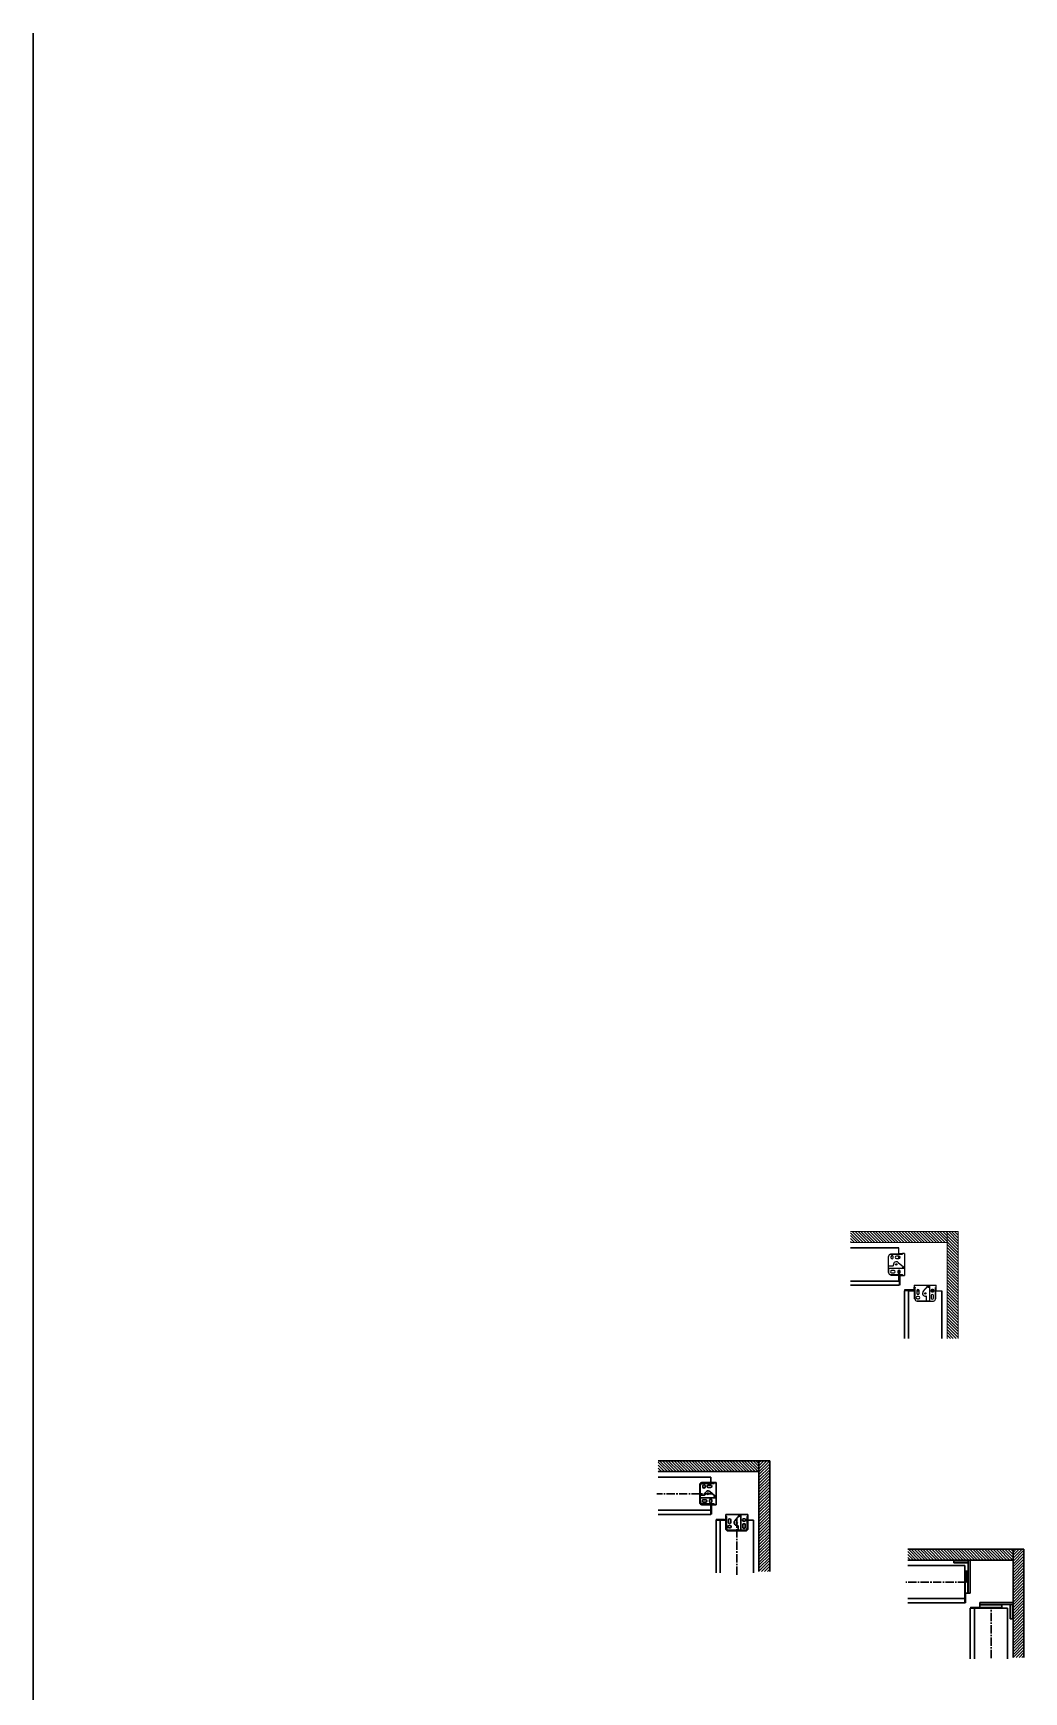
# Model space of a CAD drawing. Header units: inches. Extents: x 400 to 591, y -105 to 194.
# Drawn here: x 498.7 to 588.5, y 43.5 to 194 of the extents above; entities that cross this region are included whole.
import ezdxf

# ---------------------------------------------------------------- set-up
doc = ezdxf.new("R2010")
doc.units = ezdxf.units.IN
doc.header["$MEASUREMENT"] = 0
doc.linetypes.add('CENTER2', pattern=[1.125, 0.75, -0.125, 0.125, -0.125])
doc.linetypes.add('HIDDEN', pattern=[0.2, 0.1, -0.1])
for name, color, linetype in [('02__PRT_ALL_AXES', 7, 'Continuous'), ('07__PRT_ALL_ROUNDS', 7, 'Continuous'), ('08_PRT_ALL_FEATURES', 7, 'Continuous')]:
    doc.layers.add(name, color=color, linetype=linetype)
for name, color, linetype, lineweight in [('BORDER', 7, 'Continuous', 30), ('CENTERLINE', 7, 'CENTER2', 30), ('FABRIC-ROLL', 7, 'Continuous', 30), ('HEMBAR-ENDCAP', 7, 'Continuous', 9), ('SHADE-BRACKET', 7, 'Continuous', 30), ('STRUCTURE-SUB-STRUCTURE_THICK', 7, 'Continuous', 30), ('STRUCTURE-SUB-STRUCTURE_THIN', 7, 'Continuous', 9)]:
    doc.layers.add(name, color=color, linetype=linetype, lineweight=lineweight)

# ---------------------------------------------------------------- blocks, each defined once
blk = doc.blocks.new('*U28')
at = {"layer": 'CENTERLINE', "color": 0, "linetype": 'CENTER2', "transparency": 16777216}
blk.add_line((2.73, 0), (-2.73, 0), dxfattribs=at)
blk = doc.blocks.new('*U29')
at = {"layer": 'CENTERLINE', "color": 0, "linetype": 'CENTER2', "transparency": 16777216}
blk.add_line((0, -2.33), (0, 2.33), dxfattribs=at)
blk = doc.blocks.new('*U55')
at = {"layer": 'CENTERLINE', "color": 0, "linetype": 'CENTER2', "transparency": 16777216}
blk.add_line((2.38, 0), (-2.65, 0), dxfattribs=at)

msp = doc.modelspace()

# ---------------------------------------------------------------- hatches: boundary and pattern name
at = {"layer": 'STRUCTURE-SUB-STRUCTURE_THIN', "linetype": 'HIDDEN', "transparency": 33554559}
h = msp.add_hatch(dxfattribs=at)
h.set_pattern_fill('ANSI31', color=256, scale=1.5, angle=90)
h.set_pattern_definition([(135, (-0.93026, 0), (-0.13258252, -0.13258252), [])])
h.paths.add_polyline_path([(581.605834, 85.286519), (572.838852, 85.286519), (572.838852, 84.286519), (581.605834, 84.286519)])
h.paths.add_polyline_path([(582.605834, 85.286519), (581.605834, 85.286519), (581.605834, 75.585568), (582.605834, 75.585568)])
at = {"layer": 'STRUCTURE-SUB-STRUCTURE_THIN', "transparency": 33554559}
h = msp.add_hatch(dxfattribs=at)
h.set_pattern_fill('ANSI31', color=256, scale=1.5, angle=90)
h.set_pattern_definition([(135, (1.00983, 0.87814), (-0.13258252, -0.13258252), [])])
h.paths.add_polyline_path([(555.374905, 64.481415), (555.374905, 64.101389), (555.374905, 63.5), (564.518585, 63.5), (564.518585, 64.481415)])
h = msp.add_hatch(dxfattribs=at)
h.set_pattern_fill('ANSI31', color=256, scale=1.5)
h.set_pattern_definition([(45, (1.00983, 0.87814), (-0.13258252, 0.13258252), [])])
h.paths.add_polyline_path([(564.518585, 54.455221), (564.687713, 54.456091), (565.5, 54.455221), (565.5, 64.481415), (564.518585, 64.481415)])
h = msp.add_hatch(dxfattribs=at)
h.set_pattern_fill('ANSI31', color=256, scale=1.5, angle=90)
h.paths.add_polyline_path([(587.567072, 55.481814), (587.567072, 56.463229), (578.025564, 56.463229), (578.025564, 56.429366), (578.025564, 55.7137), (578.025564, 55.481814)])
h = msp.add_hatch(dxfattribs=at)
h.set_pattern_fill('ANSI31', color=256, scale=1.5)
h.paths.add_polyline_path([(587.567072, 46.645442), (588.548487, 46.645442), (588.548487, 47.08462), (588.548487, 56.463229), (587.567072, 56.463229)])

# ---------------------------------------------------------------- linework, layer by layer
at = {"layer": '02__PRT_ALL_AXES', "color": 7}
for p, q in [((577.220611, 83.249019), (577.220611, 83.786519)), ((577.220611, 82.837769), (577.220611, 83.047769)), ((577.220611, 81.477114), (577.220611, 81.783425)), ((577.220611, 80.786519), (577.220611, 81.324019)), ((578.105834, 79.896132), (578.643334, 79.896132)), ((578.844584, 79.896132), (579.054042, 79.896132)), ((580.109608, 79.896132), (580.414559, 79.896132)), ((580.568334, 79.896132), (581.105833, 79.896132))]:
    msp.add_line(p, q, dxfattribs=at)
for centre in [(576.980827, 82.286519), (579.605834, 79.661509)]:
    msp.add_circle(centre, 0.0625, dxfattribs=at)
at = {"layer": '07__PRT_ALL_ROUNDS', "color": 7}
for p, q in [((576.477284, 83.247019), (576.477284, 83.211519)), ((577.238111, 83.045329), (577.238111, 82.84021)), ((577.280827, 83.286516), (577.280827, 83.249019)), ((577.280827, 83.026988), (577.280827, 82.858551)), ((577.520827, 83.286516), (577.520827, 83.249019)), ((576.477284, 81.326019), (576.477284, 81.361519)), ((577.238111, 81.78381), (577.238111, 81.476728)), ((577.280827, 81.286522), (577.280827, 81.324019)), ((577.280827, 81.315862), (577.520827, 81.315862)), ((577.520827, 81.286522), (577.520827, 81.324019)), ((578.605837, 80.201509), (578.643334, 80.201509)), ((578.605837, 79.961509), (578.643334, 79.961509)), ((578.865365, 79.961509), (579.033803, 79.961509)), ((580.568334, 80.201509), (580.605832, 80.201509)), ((580.568334, 79.961509), (580.605832, 79.961509)), ((580.576492, 79.961509), (580.576492, 80.201509)), ((578.645334, 79.157967), (578.680834, 79.157967)), ((580.566334, 79.157967), (580.530834, 79.157967))]:
    msp.add_line(p, q, dxfattribs=at)
at = {"layer": '07__PRT_ALL_ROUNDS', "color": 8}
for p, q in [((577.650827, 81.999019), (577.650827, 82.058563)), ((580.594182, 79.961509), (580.594182, 80.201509))]:
    msp.add_line(p, q, dxfattribs=at)
at = {"layer": '08_PRT_ALL_FEATURES', "color": 7}
for p, q in [((576.280827, 81.549519), (576.280827, 83.023519)), ((576.282827, 82.163519), (576.282827, 83.023519)), ((576.468827, 83.211519), (577.530827, 83.211519)), ((576.468827, 83.209519), (577.532827, 83.209519)), ((576.479284, 83.249019), (576.477284, 83.247019)), ((576.477284, 83.247019), (577.530827, 83.247019)), ((576.479296, 83.249019), (577.530827, 83.249019)), ((576.500827, 82.992269), (576.500827, 82.893269)), ((576.562827, 83.247019), (576.563435, 83.249019)), ((576.562827, 83.247019), (576.562827, 83.211519)), ((576.710827, 82.893269), (576.710827, 82.992269)), ((577.219577, 83.047769), (576.992077, 83.047769)), ((576.992077, 82.837769), (577.219577, 82.837769)), ((577.228111, 82.838893), (577.228111, 83.046646)), ((577.280827, 83.286519), (577.520827, 83.286519)), ((577.530827, 83.284519), (577.532827, 83.286519)), ((577.530827, 83.284519), (577.530827, 83.211519)), ((577.532827, 83.209519), (577.530827, 83.211519)), ((577.531827, 83.285519), (577.532827, 83.284519)), ((577.728827, 83.286519), (577.532827, 83.286519)), ((577.532827, 83.284519), (577.532827, 83.209519)), ((577.728827, 83.284519), (577.532827, 83.284519)), ((577.728827, 83.286519), (577.730827, 83.284519)), ((577.728827, 83.284519), (577.729827, 83.285519)), ((577.728827, 83.284519), (577.728827, 81.288519)), ((577.730827, 83.284519), (577.730827, 81.288519)), ((576.280827, 82.161519), (576.282827, 82.163519)), ((576.280827, 82.161519), (576.661511, 82.161519)), ((576.280827, 81.909519), (576.282827, 81.911519)), ((576.281827, 81.910519), (576.282827, 81.909519)), ((576.282827, 82.163519), (576.661511, 82.163519)), ((576.282827, 81.911519), (576.282827, 82.161519)), ((577.630827, 81.911519), (576.282827, 81.911519)), ((576.282827, 81.909519), (576.282827, 81.549519)), ((577.630827, 81.909519), (576.282827, 81.909519)), ((576.468827, 81.363519), (577.530827, 81.363519)), ((576.468827, 81.361519), (577.530827, 81.361519)), ((576.477284, 81.326019), (577.530827, 81.326019)), ((576.479284, 81.324019), (576.477284, 81.326019)), ((576.479296, 81.324019), (577.530827, 81.324019)), ((576.781577, 81.735269), (576.554077, 81.735269)), ((576.554077, 81.525269), (576.781577, 81.525269)), ((576.562827, 81.361519), (576.562827, 81.326019)), ((576.562827, 81.326019), (576.563435, 81.324019)), ((577.125827, 81.679769), (577.125827, 81.580769)), ((577.142877, 82.476887), (577.630827, 82.061519)), ((577.144174, 82.47841), (577.631567, 82.063516)), ((577.228111, 81.476127), (577.228111, 81.784412)), ((577.280827, 81.771738), (577.280827, 81.488801)), ((577.280827, 81.286519), (577.520827, 81.286519)), ((577.282827, 81.770909), (577.282827, 81.48963)), ((577.335827, 81.580769), (577.335827, 81.679769)), ((577.530827, 81.363519), (577.530827, 81.288519)), ((577.530827, 81.288519), (577.728827, 81.288519)), ((577.530827, 81.288519), (577.532827, 81.286519)), ((577.532827, 81.286519), (577.728827, 81.286519)), ((577.670827, 81.999019), (577.610827, 81.999019)), ((577.670827, 81.999019), (577.670827, 82.049377)), ((577.680827, 82.04236), (577.680827, 81.930685)), ((577.728827, 81.286519), (577.730827, 81.288519)), ((577.728827, 81.288519), (577.729827, 81.287519)), ((577.235611, 81.152519), (577.220611, 81.152519)), ((577.310611, 80.821519), (577.220611, 80.821519)), ((577.310611, 80.777519), (577.220611, 80.777519)), ((577.235611, 81.181519), (577.235611, 80.417519)), ((577.310611, 81.181519), (577.235611, 81.181519)), ((577.310611, 81.174519), (577.235611, 81.174519)), ((577.310611, 80.424519), (577.235611, 80.424519)), ((577.310611, 80.417519), (577.235611, 80.417519)), ((577.310611, 81.181519), (577.310611, 80.417519)), ((578.105834, 79.896132), (577.730834, 79.896132)), ((577.736834, 79.986132), (577.736834, 79.911132)), ((578.500834, 79.986132), (577.736834, 79.986132)), ((578.500834, 79.911132), (577.736834, 79.911132)), ((577.743834, 79.986132), (577.743834, 79.911132)), ((577.751705, 79.901132), (577.751705, 79.896132)), ((577.796834, 79.911132), (577.796834, 79.896132)), ((578.096834, 79.986132), (578.096834, 79.896132)), ((578.140834, 79.986132), (578.140834, 79.896132)), ((578.471834, 79.911132), (578.471834, 79.896132)), ((578.493834, 79.986132), (578.493834, 79.911132)), ((578.500834, 79.986132), (578.500834, 79.911132)), ((578.605834, 80.409509), (578.607834, 80.411509)), ((578.605834, 80.409509), (578.605834, 80.213509)), ((578.607834, 80.211509), (578.605834, 80.213509)), ((578.605834, 79.961509), (578.605834, 80.201509)), ((578.607834, 80.409509), (578.606834, 80.410509)), ((578.606834, 80.212509), (578.607834, 80.213509)), ((578.607834, 80.411509), (580.603834, 80.411509)), ((578.607834, 80.409509), (580.603834, 80.409509)), ((578.607834, 80.409509), (578.607834, 80.213509)), ((578.607834, 80.213509), (578.682834, 80.213509)), ((578.607834, 80.211509), (578.680834, 80.211509)), ((578.643334, 79.159978), (578.643334, 80.211509)), ((578.645334, 79.157967), (578.645334, 80.211509)), ((578.682834, 80.213509), (578.680834, 80.211509)), ((578.680834, 79.149509), (578.680834, 80.211509)), ((578.682834, 79.149509), (578.682834, 80.213509)), ((578.844584, 79.900259), (578.844584, 79.672759)), ((579.054584, 79.672759), (579.054584, 79.900259)), ((579.413944, 79.824856), (579.828838, 80.31225)), ((579.415467, 79.82356), (579.830834, 80.311509)), ((579.893334, 80.351509), (579.842976, 80.351509)), ((579.849993, 80.361509), (579.961668, 80.361509)), ((579.980834, 80.311509), (579.980834, 78.963509)), ((579.982834, 80.311509), (579.982834, 78.963509)), ((580.120616, 79.961509), (580.403552, 79.961509)), ((580.121444, 79.963509), (580.402724, 79.963509)), ((580.311584, 80.016509), (580.212584, 80.016509)), ((580.212584, 79.806509), (580.311584, 79.806509)), ((580.528834, 80.211509), (580.603834, 80.211509)), ((580.528834, 79.149509), (580.528834, 80.211509)), ((580.530834, 79.149509), (580.530834, 80.211509)), ((580.566334, 79.157967), (580.566334, 80.211509)), ((580.568334, 79.159978), (580.568334, 80.211509)), ((580.605834, 80.409509), (580.603834, 80.411509)), ((580.603834, 80.409509), (580.604834, 80.410509)), ((580.603834, 80.211509), (580.603834, 80.409509)), ((580.603834, 80.211509), (580.605834, 80.213509)), ((580.605834, 80.213509), (580.605834, 80.409509)), ((580.605834, 79.961509), (580.605834, 80.201509)), ((578.645334, 79.243509), (578.643334, 79.244118)), ((578.643334, 79.159967), (578.645334, 79.157967)), ((578.645334, 79.243509), (578.680834, 79.243509)), ((579.728834, 78.963509), (578.868834, 78.963509)), ((578.868834, 78.961509), (580.342834, 78.961509)), ((578.999084, 79.391509), (578.900084, 79.391509)), ((578.900084, 79.181509), (578.999084, 79.181509)), ((579.728834, 78.963509), (579.728834, 79.342194)), ((579.730834, 78.961509), (579.728834, 78.963509)), ((579.730834, 78.961509), (579.730834, 79.342194)), ((579.980834, 78.963509), (579.730834, 78.963509)), ((579.982834, 78.961509), (579.980834, 78.963509)), ((579.981834, 78.962509), (579.982834, 78.963509)), ((579.982834, 78.963509), (580.342834, 78.963509)), ((580.157084, 79.462259), (580.157084, 79.234759)), ((580.367084, 79.234759), (580.367084, 79.462259)), ((580.530834, 79.243509), (580.566334, 79.243509)), ((580.566334, 79.243509), (580.568334, 79.244118)), ((580.568334, 79.159967), (580.566334, 79.157967))]:
    msp.add_line(p, q, dxfattribs=at)
at = {"layer": '08_PRT_ALL_FEATURES', "color": 8}
for p, q in [((576.280827, 83.023519), (576.282827, 83.023519)), ((576.468827, 83.211519), (576.468827, 83.209519)), ((576.480614, 83.249019), (576.479501, 83.247019)), ((576.479501, 83.247019), (576.479501, 83.211519)), ((576.282827, 81.549519), (576.280827, 81.549519)), ((576.468827, 81.363519), (576.468827, 81.361519)), ((576.479501, 81.326019), (576.479501, 81.361519)), ((576.480614, 81.324019), (576.479501, 81.326019)), ((576.661511, 82.163519), (576.661511, 82.161519)), ((576.732048, 82.246357), (576.734023, 82.246676)), ((577.144174, 82.47841), (577.142877, 82.476887)), ((577.630827, 81.909519), (577.630827, 81.911519)), ((577.771705, 79.896132), (577.771705, 79.901132)), ((577.791834, 79.896132), (577.791834, 79.901132)), ((578.087834, 79.986132), (578.087834, 79.911132)), ((579.413944, 79.824856), (579.415467, 79.82356)), ((579.840297, 80.276311), (579.840297, 80.2792)), ((579.982834, 80.311509), (579.980834, 80.311509)), ((578.643334, 79.161296), (578.645334, 79.160183)), ((578.645334, 79.160183), (578.680834, 79.160183)), ((578.680834, 79.149509), (578.682834, 79.149509)), ((578.868834, 78.961509), (578.868834, 78.963509)), ((579.645996, 79.412731), (579.645678, 79.414705)), ((579.728834, 79.342194), (579.730834, 79.342194)), ((580.342834, 78.963509), (580.342834, 78.961509)), ((580.528834, 79.149509), (580.530834, 79.149509)), ((580.566334, 79.160183), (580.530834, 79.160183)), ((580.568334, 79.161296), (580.566334, 79.160183))]:
    msp.add_line(p, q, dxfattribs=at)
at = {"layer": '08_PRT_ALL_FEATURES', "color": 7}
for centre, radius, start, end in [((576.468827, 83.023519), 0.188, 90, 180), ((576.468827, 83.023519), 0.186, 90, 180), ((576.605827, 82.992269), 0.105, 0, 180), ((576.605827, 82.893269), 0.105, 180, 0), ((576.992077, 82.942769), 0.105, 90, 270), ((577.219577, 82.942769), 0.105, 270, 90), ((576.468827, 81.549519), 0.188, 180, 270), ((576.468827, 81.549519), 0.186, 180, 270), ((576.554077, 81.630269), 0.105, 90, 270), ((576.661511, 82.23497), 0.07345, 270, 9.17060556), ((576.661511, 82.23497), 0.07145, 270, 9.17060556), ((576.980827, 82.286519), 0.252, 49.59390364, 189.17060556), ((576.980827, 82.286519), 0.25, 49.59390364, 189.17060556), ((576.781577, 81.630269), 0.105, 270, 90), ((577.230827, 81.679769), 0.105, 0, 180), ((577.230827, 81.580769), 0.105, 180, 0), ((577.630828, 81.986519), 0.1, 104.76684356, 228.59005251), ((578.046535, 81.908536), 0.442963, 159.52065163, 159.79606034), ((578.949584, 79.900259), 0.105, 0, 180), ((579.605834, 79.661509), 0.252, 139.59390364, 279.17060556), ((579.605834, 79.661509), 0.25, 139.59390364, 279.17060556), ((579.905835, 80.31151), 0.1, 194.76684356, 318.59005251), ((579.983817, 80.727217), 0.442963, 249.52065163, 249.79606034), ((580.212584, 79.911509), 0.105, 90, 270), ((580.311584, 79.911509), 0.105, 270, 90), ((578.868834, 79.149509), 0.188, 180, 270), ((578.868834, 79.149509), 0.186, 180, 270), ((578.900084, 79.286509), 0.105, 90, 270), ((578.949584, 79.672759), 0.105, 180, 0), ((578.999084, 79.286509), 0.105, 270, 90), ((579.657384, 79.342194), 0.07345, 0, 99.17060556), ((579.657384, 79.342194), 0.07145, 0, 99.17060556), ((580.262084, 79.462259), 0.105, 0, 180), ((580.262084, 79.234759), 0.105, 180, 0), ((580.342834, 79.149509), 0.188, 270, 0), ((580.342834, 79.149509), 0.186, 270, 0)]:
    msp.add_arc(centre, radius, start, end, dxfattribs=at)
for points in [[(577.631567, 82.063516), (577.636582, 82.063468), (577.646632, 82.062382), (577.661083, 82.057863), (577.674382, 82.050613), (577.686017, 82.040919), (577.695544, 82.029145), (577.702598, 82.015743), (577.706912, 82.001226), (577.70832, 81.986147), (577.706767, 81.971081), (577.702313, 81.956606), (577.69513, 81.943273), (577.685491, 81.931591), (577.673763, 81.92201), (577.660395, 81.914888), (577.645902, 81.910508), (577.635842, 81.909519), (577.630827, 81.909519)], [(579.828838, 80.31225), (579.828886, 80.317264), (579.829972, 80.327314), (579.83449, 80.341765), (579.841741, 80.355064), (579.851434, 80.3667), (579.863208, 80.376226), (579.87661, 80.38328), (579.891127, 80.387594), (579.906207, 80.389002), (579.921272, 80.387449), (579.935747, 80.382995), (579.94908, 80.375813), (579.960762, 80.366173), (579.970343, 80.354446), (579.977466, 80.341077), (579.981845, 80.326584), (579.982834, 80.316524), (579.982834, 80.311509)]]:
    msp.add_open_spline(points, degree=3, knots=[0, 0, 0, 0, 0.0624810466, 0.125009523, 0.1874981464, 0.2500008506, 0.3125017966, 0.3750012137, 0.4375009997, 0.500001743, 0.5625024768, 0.6250021798, 0.6875016654, 0.7500026433, 0.8125048557, 0.8749944557, 0.9375213322, 1, 1, 1, 1], dxfattribs=at)
at = {"layer": 'BORDER'}
msp.add_line((498.698048, 193.956387), (498.698048, -105.209824), dxfattribs=at)
at = {"layer": 'CENTERLINE', "color": 7, "linetype": 'CENTER2'}
msp.add_line((562.518585, 54.147529), (562.518585, 59.234834), dxfattribs=at)
at = {"layer": 'FABRIC-ROLL'}
for p, q in [((577.220611, 83.786519), (572.838852, 83.786519)), ((581.105834, 75.585568), (581.105834, 79.896132))]:
    msp.add_line(p, q, dxfattribs=at)
at = {"layer": 'FABRIC-ROLL', "linetype": 'Continuous'}
for p, q in [((572.838852, 80.762368), (577.220611, 80.762368)), ((572.838852, 80.422467), (577.220611, 80.422467)), ((577.730834, 79.896132), (577.730834, 75.585568)), ((578.081683, 79.896132), (578.081683, 75.585568)), ((560.163372, 63), (555.374905, 63)), ((560.163372, 62.499997), (560.163372, 63)), ((560.163372, 59.625), (560.163372, 60.500003)), ((560.163372, 60), (555.374905, 60)), ((560.163372, 59.625), (555.374905, 59.625)), ((583.199356, 54.981814), (578.025564, 54.981814)), ((583.199356, 51.606814), (583.199356, 54.981813)), ((578.025564, 51.981814), (583.199356, 51.981814)), ((578.025564, 51.606814), (583.199356, 51.606814)), ((583.692071, 51.113182), (583.692071, 46.520442)), ((587.067071, 51.113182), (583.692071, 51.113182)), ((584.067071, 51.113182), (584.067071, 46.520442)), ((587.067071, 46.520442), (587.067071, 51.113182))]:
    msp.add_line(p, q, dxfattribs=at)
at = {"layer": 'FABRIC-ROLL', "linetype": 'Continuous', "ltscale": 2}
for p, q in [((560.643585, 54.330221), (560.643585, 59.101501)), ((561.518588, 59.101501), (560.643585, 59.101501)), ((561.018585, 54.330221), (561.018585, 59.101501)), ((564.018582, 59.101501), (563.518582, 59.101501)), ((564.018585, 54.330221), (564.018585, 59.101501))]:
    msp.add_line(p, q, dxfattribs=at)
at = {"layer": 'HEMBAR-ENDCAP', "linetype": 'Continuous'}
for p, q in [((560.163372, 60.367394), (560.178372, 60.367394)), ((560.178372, 59.632394), (560.178372, 60.396394)), ((560.178372, 60.396394), (560.253372, 60.396394)), ((560.178372, 60.389394), (560.253372, 60.389394)), ((560.253372, 59.632394), (560.253372, 60.396394)), ((560.253372, 60.036394), (560.163372, 60.036394)), ((560.163372, 59.992394), (560.253372, 59.992394)), ((560.163372, 59.692394), (560.178372, 59.692394)), ((560.178372, 59.647265), (560.163372, 59.647265)), ((560.178372, 59.639394), (560.253372, 59.639394)), ((560.253372, 59.632394), (560.178372, 59.632394)), ((583.214356, 52.349207), (583.199356, 52.349207)), ((583.289356, 52.018207), (583.199356, 52.018207)), ((583.289356, 51.974207), (583.199356, 51.974207)), ((583.214356, 51.674207), (583.199356, 51.674207)), ((583.214356, 51.629079), (583.199356, 51.629079)), ((583.214356, 52.378207), (583.214356, 51.614207)), ((583.289356, 52.378207), (583.214356, 52.378207)), ((583.289356, 52.371207), (583.214356, 52.371207)), ((583.289356, 51.621207), (583.214356, 51.621207)), ((583.289356, 51.614207), (583.214356, 51.614207)), ((583.289356, 52.378207), (583.289356, 51.614207)), ((583.699465, 51.203182), (583.699465, 51.128182)), ((584.463465, 51.203182), (583.699465, 51.203182)), ((583.706465, 51.203182), (583.706465, 51.128182)), ((584.059465, 51.203182), (584.059465, 51.113182)), ((584.103465, 51.203182), (584.103465, 51.113182)), ((584.456465, 51.203182), (584.456465, 51.128182)), ((584.463465, 51.203182), (584.463465, 51.128182)), ((584.463465, 51.128182), (583.699465, 51.128182)), ((583.714336, 51.128182), (583.714336, 51.113182)), ((583.759465, 51.128182), (583.759465, 51.113182)), ((584.434465, 51.128182), (584.434465, 51.113182))]:
    msp.add_line(p, q, dxfattribs=at)
at = {"layer": 'HEMBAR-ENDCAP', "linetype": 'Continuous', "ltscale": 2}
for p, q in [((560.650979, 59.116501), (560.650979, 59.191501)), ((561.414979, 59.191501), (560.650979, 59.191501)), ((560.650979, 59.116501), (561.414979, 59.116501)), ((560.657979, 59.116501), (560.657979, 59.191501)), ((560.66585, 59.116501), (560.66585, 59.101501)), ((560.710979, 59.101501), (560.710979, 59.116501)), ((561.010979, 59.191501), (561.010979, 59.101501)), ((561.054979, 59.101501), (561.054979, 59.191501)), ((561.385979, 59.116501), (561.385979, 59.101501)), ((561.407979, 59.116501), (561.407979, 59.191501)), ((561.414979, 59.191501), (561.414979, 59.116501))]:
    msp.add_line(p, q, dxfattribs=at)
at = {"layer": 'SHADE-BRACKET', "linetype": 'Continuous'}
for p, q in [((559.156088, 60.688), (559.156088, 62.312)), ((559.186088, 60.718), (559.186088, 62.282)), ((559.206088, 60.763), (559.206088, 62.237)), ((559.208088, 61.125), (559.208088, 62.237)), ((559.344088, 62.5), (560.456088, 62.5)), ((559.374088, 62.43), (559.374088, 62.435909)), ((559.374088, 62.43), (560.206088, 62.43)), ((559.394088, 62.425), (560.448088, 62.425)), ((559.394088, 62.423), (560.448088, 62.423)), ((559.402545, 62.43), (559.402545, 62.425)), ((559.426088, 62.10675), (559.426088, 62.20575)), ((559.488088, 62.425), (559.488088, 62.43)), ((559.636088, 62.20575), (559.636088, 62.10675)), ((559.917338, 62.26125), (560.144838, 62.26125)), ((560.144838, 62.05125), (559.917338, 62.05125)), ((560.556088, 61.275), (560.068138, 61.690367)), ((560.456088, 62.47), (560.206088, 62.43)), ((560.396718, 62.460501), (560.448088, 62.460501)), ((560.409213, 62.4625), (560.448088, 62.4625)), ((560.425088, 62.4625), (560.425088, 62.46504)), ((560.456088, 62.433), (560.456088, 62.5)), ((560.458088, 62.5), (560.456088, 62.498)), ((560.458088, 62.498), (560.457088, 62.499)), ((560.458088, 62.5), (560.654088, 62.5)), ((560.458088, 62.433), (560.458088, 62.498)), ((560.458088, 62.498), (560.654088, 62.498)), ((560.656088, 62.498), (560.654088, 62.5)), ((560.655088, 62.499), (560.654088, 62.498)), ((560.654088, 60.502), (560.654088, 62.498)), ((560.656088, 60.502), (560.656088, 62.498)), ((559.586772, 61.375), (559.206088, 61.375)), ((559.208088, 61.125), (559.206088, 61.123)), ((559.20809, 61.122998), (559.207088, 61.124)), ((559.208088, 61.125), (560.556088, 61.125)), ((559.208088, 60.763), (559.208088, 61.122998)), ((559.208088, 61.122998), (560.556085, 61.122998)), ((560.456088, 60.5), (559.344088, 60.5)), ((559.374088, 60.564091), (559.374088, 60.57)), ((559.374088, 60.57), (560.206088, 60.57)), ((560.448088, 60.577), (559.394088, 60.577)), ((560.448088, 60.575), (559.394088, 60.575)), ((559.402545, 60.57), (559.402545, 60.575)), ((559.479338, 60.94875), (559.706838, 60.94875)), ((559.706838, 60.73875), (559.479338, 60.73875)), ((559.488088, 60.57), (559.488088, 60.575)), ((560.051088, 60.79425), (560.051088, 60.89325)), ((560.206088, 60.57), (560.456088, 60.53)), ((560.261088, 60.89325), (560.261088, 60.79425)), ((560.448088, 60.539499), (560.396718, 60.539499)), ((560.448088, 60.5375), (560.409216, 60.5375)), ((560.425088, 60.53496), (560.425088, 60.5375)), ((560.456088, 60.5), (560.456088, 60.567)), ((560.458088, 60.5), (560.456088, 60.502)), ((560.457088, 60.501), (560.458088, 60.502)), ((560.458088, 60.502), (560.458088, 60.567)), ((560.654088, 60.502), (560.458088, 60.502)), ((560.654088, 60.5), (560.458088, 60.5)), ((560.656088, 60.502), (560.654088, 60.5)), ((560.655088, 60.501), (560.654088, 60.502)), ((582.192071, 55.421814), (582.192071, 55.221814)), ((583.492071, 55.421814), (582.192071, 55.421814)), ((583.492071, 55.221814), (582.192071, 55.221814)), ((582.242071, 55.421814), (582.242071, 55.479814)), ((583.242071, 52.48182), (583.242071, 54.481814)), ((583.242071, 54.481814), (583.482071, 54.481814)), ((583.482071, 54.455311), (583.242071, 54.455311)), ((583.482071, 54.437804), (583.242071, 54.437804)), ((583.244071, 54.389556), (583.242071, 54.387598)), ((583.244071, 53.499015), (583.244071, 54.400375)), ((583.397071, 54.389556), (583.244071, 54.389556)), ((583.397071, 53.499015), (583.397071, 54.406814)), ((583.397071, 54.40037), (583.407071, 54.40037)), ((583.407071, 54.38524), (583.397071, 54.38524)), ((583.397071, 54.362814), (583.482071, 54.362814)), ((583.407071, 54.362814), (583.407071, 54.40037)), ((583.407071, 54.38722), (583.437104, 54.38722)), ((583.437083, 54.362814), (583.4371, 54.38722)), ((583.482071, 52.48182), (583.482071, 54.481814)), ((583.492071, 54.419314), (583.482071, 54.419314)), ((583.492071, 52.483814), (583.492071, 55.479814)), ((583.494071, 52.481814), (583.494071, 55.479814)), ((583.690071, 55.479814), (583.690071, 52.481814)), ((583.692071, 55.479814), (583.692071, 52.483814)), ((583.199356, 53.968602), (583.242071, 53.957157)), ((583.242071, 53.481814), (583.199356, 53.481814)), ((583.231946, 52.83934), (583.231946, 52.723509)), ((583.242071, 53.499015), (583.482071, 53.499015)), ((583.492071, 52.966814), (583.482071, 52.966814)), ((583.242071, 52.481814), (583.482071, 52.481814)), ((583.492071, 52.483814), (583.494071, 52.481814)), ((583.690071, 52.481814), (583.494071, 52.481814)), ((583.692071, 52.483814), (583.690071, 52.481814)), ((584.569071, 51.636689), (584.567071, 51.634689)), ((584.567071, 51.634689), (584.567071, 51.438689)), ((584.567071, 51.634689), (587.565071, 51.634689)), ((584.569071, 51.436689), (584.567071, 51.438689)), ((587.565071, 51.438689), (584.567071, 51.438689)), ((584.567071, 51.186689), (584.567071, 51.426689)), ((584.567078, 51.426689), (586.567072, 51.426689)), ((584.567078, 51.186689), (586.567072, 51.186689)), ((584.569071, 51.636689), (587.565071, 51.636689)), ((587.565071, 51.436689), (584.569071, 51.436689)), ((584.703071, 51.426689), (584.703071, 51.436689)), ((584.807071, 51.177563), (584.807071, 51.186689)), ((584.94148, 51.159431), (584.821679, 51.162568)), ((585.052071, 51.436689), (585.052071, 51.426689)), ((585.261171, 51.171072), (585.261171, 51.113182)), ((585.567071, 51.113182), (585.567071, 51.186689)), ((586.153494, 51.186689), (586.153494, 51.113182)), ((586.504571, 51.436689), (586.504571, 51.426689)), ((586.567071, 51.186689), (586.567071, 51.426689)), ((587.307071, 50.136689), (587.307071, 51.436689)), ((587.507071, 50.136689), (587.507071, 51.436689)), ((584.857283, 51.132411), (584.857283, 51.113182)), ((587.507071, 50.136689), (587.307071, 50.136689)), ((587.565071, 50.186689), (587.507071, 50.186689))]:
    msp.add_line(p, q, dxfattribs=at)
at = {"layer": 'SHADE-BRACKET', "linetype": 'Continuous', "ltscale": 2}
for p, q in [((561.520585, 59.625), (561.518585, 59.623)), ((561.518585, 59.427), (561.518585, 59.623)), ((561.520585, 59.425), (561.518585, 59.427)), ((561.518585, 58.313), (561.518585, 59.425)), ((561.585585, 59.425), (561.518585, 59.425)), ((561.519585, 59.624), (561.520585, 59.623)), ((561.520585, 59.427), (561.519585, 59.426)), ((563.516585, 59.625), (561.520585, 59.625)), ((561.520585, 59.427), (561.520585, 59.623)), ((563.516585, 59.623), (561.520585, 59.623)), ((561.585585, 59.427), (561.520585, 59.427)), ((561.548585, 59.425), (561.588585, 59.175)), ((561.556085, 59.394), (561.553545, 59.394)), ((561.556085, 59.378125), (561.556085, 59.417)), ((561.558084, 59.36563), (561.558084, 59.417)), ((561.588585, 58.343), (561.588585, 59.175)), ((561.593585, 58.363), (561.593585, 59.417)), ((561.595585, 58.363), (561.595585, 59.417)), ((561.757335, 58.88625), (561.757335, 59.11375)), ((561.967335, 59.11375), (561.967335, 58.88625)), ((562.743585, 59.525), (562.328218, 59.03705)), ((562.893585, 58.177), (562.893585, 59.525)), ((562.895587, 58.177), (562.895587, 59.524997)), ((563.069835, 58.44825), (563.069835, 58.67575)), ((563.125335, 59.23), (563.224335, 59.23)), ((563.224335, 59.02), (563.125335, 59.02)), ((563.279835, 58.67575), (563.279835, 58.44825)), ((563.441585, 59.417), (563.441585, 58.363)), ((563.443585, 59.417), (563.443585, 58.363)), ((563.448585, 59.175), (563.488585, 59.425)), ((563.448585, 58.343), (563.448585, 59.175)), ((563.516585, 59.427), (563.451585, 59.427)), ((563.518585, 59.425), (563.451585, 59.425)), ((563.479086, 59.417), (563.479086, 59.36563)), ((563.481085, 59.417), (563.481085, 59.378128)), ((563.483625, 59.394), (563.481085, 59.394)), ((563.516585, 59.625), (563.518585, 59.623)), ((563.517585, 59.624), (563.516585, 59.623)), ((563.516585, 59.623), (563.516585, 59.427)), ((563.518585, 59.427), (563.516585, 59.425)), ((563.517585, 59.426), (563.516585, 59.427)), ((563.518585, 59.623), (563.518585, 59.427)), ((563.518585, 59.425), (563.518585, 58.313)), ((561.588585, 58.343), (561.582676, 58.343)), ((561.593585, 58.457), (561.588585, 58.457)), ((561.588585, 58.371457), (561.593585, 58.371457)), ((563.330585, 58.125), (561.706585, 58.125)), ((563.300585, 58.155), (561.736585, 58.155)), ((562.893585, 58.177), (561.781585, 58.177)), ((563.255585, 58.175), (561.781585, 58.175)), ((561.812835, 58.605), (561.911835, 58.605)), ((561.911835, 58.395), (561.812835, 58.395)), ((562.643585, 58.175), (562.643585, 58.555684)), ((562.895585, 58.175), (562.893585, 58.177)), ((562.895587, 58.177002), (562.894585, 58.176)), ((563.255585, 58.177), (562.895587, 58.177)), ((563.448585, 58.457), (563.443585, 58.457)), ((563.448585, 58.371457), (563.443585, 58.371457)), ((563.454494, 58.343), (563.448585, 58.343))]:
    msp.add_line(p, q, dxfattribs=at)
at = {"layer": 'SHADE-BRACKET', "linetype": 'Continuous'}
for centre, radius in [((559.906088, 61.5), 0.0625), ((560.556088, 61.2), 0.075)]:
    msp.add_circle(centre, radius, dxfattribs=at)
at = {"layer": 'SHADE-BRACKET', "linetype": 'Continuous', "ltscale": 2}
for centre, radius in [((562.518585, 58.875), 0.0625), ((562.818585, 59.525), 0.075)]:
    msp.add_circle(centre, radius, dxfattribs=at)
at = {"layer": 'SHADE-BRACKET', "linetype": 'Continuous'}
for centre, radius, start, end in [((559.344088, 62.312), 0.188, 90, 180), ((559.374088, 62.282), 0.188, 101.38801173, 180), ((559.394088, 62.237), 0.188, 89.99999944, 180), ((559.394088, 62.237), 0.186, 90.00000009, 179.99999994), ((559.343088, 62.435909), 0.031, 0, 101.38801173), ((559.531088, 62.20575), 0.105, 0, 180), ((559.531088, 62.10675), 0.105, 180, 0), ((559.906088, 61.5), 0.25, 49.59390365, 189.17060556), ((559.917338, 62.15625), 0.105, 90, 270), ((560.144838, 62.15625), 0.105, 270, 90), ((560.448088, 62.4705), 0.008, 270, 337.5), ((560.448079, 62.470579), 0.010078, 270.05137379, 287.87222393), ((560.448088, 62.433), 0.01, 269.99999872, 359.99999956), ((560.448088, 62.433), 0.008, 269.99999988, 0), ((560.448109, 62.470457), 0.009953, 287.92160546, 305.46685215), ((560.448047, 62.470541), 0.010057, 305.47769753, 323.08333302), ((559.344088, 60.688), 0.188, 180, 270), ((559.374088, 60.718), 0.188, 180, 258.61198827), ((559.394088, 60.763), 0.188, 180, 270.00000015), ((559.394088, 60.763), 0.186, 180.00000006, 269.99999991), ((559.343088, 60.564091), 0.031, 258.61198827, 0), ((559.479338, 60.84375), 0.105, 90, 270), ((559.586772, 61.44845), 0.07345, 270, 9.17060557), ((559.706838, 60.84375), 0.105, 270, 90), ((560.156088, 60.89325), 0.105, 0, 180), ((560.156088, 60.79425), 0.105, 180, 0), ((560.448088, 60.567), 0.01, 0.00000203, 90.00000096), ((560.448088, 60.567), 0.008, 0, 90.00000012), ((560.448088, 60.5295), 0.008, 22.5, 90), ((560.556088, 61.199999), 0.1, 104.76675928, 228.58969905), ((560.556088, 61.2), 0.077, 269.99785545, 91.71885322), ((583.14719, 52.8396), 0.084634, 51.44093093, 51.90910244), ((583.149206, 52.84068), 0.085091, 52.06984902, 53.73246614), ((583.147197, 52.839609), 0.084623, 51.05884322, 51.44086957), ((583.147096, 52.839485), 0.084783, 49.22585854, 51.05837938), ((583.14932, 52.840827), 0.084906, 51.42042195, 52.0694855), ((583.149272, 52.840768), 0.084981, 49.65024758, 51.41987185), ((583.146975, 52.83934), 0.084971, 359.99956802, 49.22754921), ((583.241948, 52.72351), 0.010001, 180.0110196, 272.01160773), ((584.822071, 51.177563), 0.015, 180, 268.5), ((584.827283, 51.132411), 0.03, 0, 88.49999988), ((585.537071, 51.165894), 0.03, 0, 43.89147788)]:
    msp.add_arc(centre, radius, start, end, dxfattribs=at)
at = {"layer": 'SHADE-BRACKET', "linetype": 'Continuous', "ltscale": 2}
for centre, radius, start, end in [((561.548085, 59.417), 0.008, 0, 67.5), ((561.548044, 59.41696), 0.010057, 35.47769753, 53.08333302), ((561.548128, 59.417021), 0.009953, 17.92160546, 35.46685215), ((561.548006, 59.416991), 0.010078, 0.05137378, 17.87222393), ((561.585585, 59.417), 0.01, 359.99999872, 89.99999956), ((561.585585, 59.417), 0.008, 359.99999988, 90), ((561.862335, 59.11375), 0.105, 0, 180), ((561.862335, 58.88625), 0.105, 180, 0), ((562.518585, 58.875), 0.25, 139.59390365, 279.17060556), ((562.818586, 59.525), 0.1, 194.76675928, 318.58969905), ((562.818585, 59.525), 0.077, 359.99785545, 181.71885322), ((563.125335, 59.125), 0.105, 90, 270), ((563.174835, 58.67575), 0.105, 0, 180), ((563.224335, 59.125), 0.105, 270, 90), ((563.451585, 59.417), 0.01, 90.00000203, 180.00000096), ((563.451585, 59.417), 0.008, 90, 180.00000012), ((563.489085, 59.417), 0.008, 112.5, 180), ((561.706585, 58.313), 0.188, 180, 270), ((561.582676, 58.312), 0.031, 90, 191.38801173), ((561.736585, 58.343), 0.188, 191.38801173, 270), ((561.781585, 58.363), 0.188, 179.99999944, 270), ((561.781585, 58.363), 0.186, 180.00000009, 269.99999994), ((561.812835, 58.5), 0.105, 90, 270), ((561.911835, 58.5), 0.105, 270, 90), ((562.570135, 58.555684), 0.07345, 0, 99.17060557), ((563.174835, 58.44825), 0.105, 180, 0), ((563.255585, 58.363), 0.188, 270, 0.00000016), ((563.255585, 58.363), 0.186, 270.00000006, 359.99999991), ((563.300585, 58.343), 0.188, 270, 348.61198827), ((563.330585, 58.313), 0.188, 270, 0), ((563.454494, 58.312), 0.031, 348.61198827, 90)]:
    msp.add_arc(centre, radius, start, end, dxfattribs=at)
at = {"layer": 'SHADE-BRACKET', "linetype": 'Continuous'}
for points, knots in [([(560.456088, 60.5355), (560.455625, 60.536117), (560.454552, 60.537246), (560.452601, 60.538526), (560.450406, 60.539319), (560.448858, 60.539499), (560.448088, 60.539499)], [0, 0, 0, 0, 0.2499046523, 0.4999856427, 0.7500665069, 1, 1, 1, 1]), ([(583.437104, 54.38722), (583.440801, 54.388347), (583.455753, 54.392853), (583.470758, 54.397183), (583.482071, 54.40036)], [0, 0, 0, 0, 0.2474934081, 1, 1, 1, 1]), ([(583.234302, 52.84091), (583.234289, 52.847018), (583.233269, 52.856225), (583.22997, 52.868018), (583.226553, 52.876563), (583.22223, 52.884689), (583.217058, 52.892307), (583.211091, 52.899323), (583.20663, 52.903548), (583.204293, 52.905533)], [0, 0, 0, 0, 0.2494670436, 0.3744692262, 0.4994689626, 0.6245249201, 0.7496409569, 0.8747994736, 1, 1, 1, 1]), ([(585.261648, 51.186826), (585.261659, 51.186191), (585.261674, 51.184909), (585.261667, 51.182968), (585.261617, 51.180996), (585.261519, 51.178999), (585.261401, 51.176982), (585.261246, 51.174269), (585.261171, 51.172227), (585.261171, 51.170863)], [0, 0, 0, 0, 0.1193040499, 0.2408738414, 0.364441306, 0.489735266, 0.6163705822, 0.7439076482, 1, 1, 1, 1])]:
    msp.add_open_spline(points, degree=3, knots=knots, dxfattribs=at)
at = {"layer": 'SHADE-BRACKET', "linetype": 'Continuous', "ltscale": 2}
msp.add_open_spline([(563.483085, 59.425), (563.482468, 59.424538), (563.481339, 59.423464), (563.480059, 59.421513), (563.479266, 59.419319), (563.479086, 59.417771), (563.479086, 59.417)], degree=3, knots=[0, 0, 0, 0, 0.2499046523, 0.4999856427, 0.7500665069, 1, 1, 1, 1], dxfattribs=at)
at = {"layer": 'STRUCTURE-SUB-STRUCTURE_THICK', "linetype": 'Continuous'}
for p, q in [((555.374905, 64.481415), (565.5, 64.481415)), ((564.518585, 63.5), (555.374905, 63.5)), ((564.518585, 64.481415), (564.518585, 54.455221)), ((565.5, 64.481415), (565.5, 54.455221)), ((578.025564, 56.463229), (588.548487, 56.463229)), ((587.567072, 56.463229), (587.567072, 46.645442)), ((588.548487, 56.463229), (588.548487, 46.645442)), ((587.567072, 55.481814), (578.025564, 55.481814))]:
    msp.add_line(p, q, dxfattribs=at)
at = {"layer": 'STRUCTURE-SUB-STRUCTURE_THIN'}
for p, q in [((572.838852, 85.286519), (582.605834, 85.286519)), ((572.838852, 84.286519), (581.605834, 84.286519)), ((581.605834, 85.286519), (581.605834, 75.585568)), ((582.605834, 85.286519), (582.605834, 75.585568))]:
    msp.add_line(p, q, dxfattribs=at)

# ---------------------------------------------------------------- block references
at = {"layer": 'CENTERLINE', "linetype": 'CENTER2'}
for name, p in [('*U55', (557.89857, 61.5)), ('*U28', (580.585696, 53.481814)), ('*U29', (585.572358, 48.904888))]:
    msp.add_blockref(name, p, dxfattribs=at)

doc.saveas('drawing.dxf')
